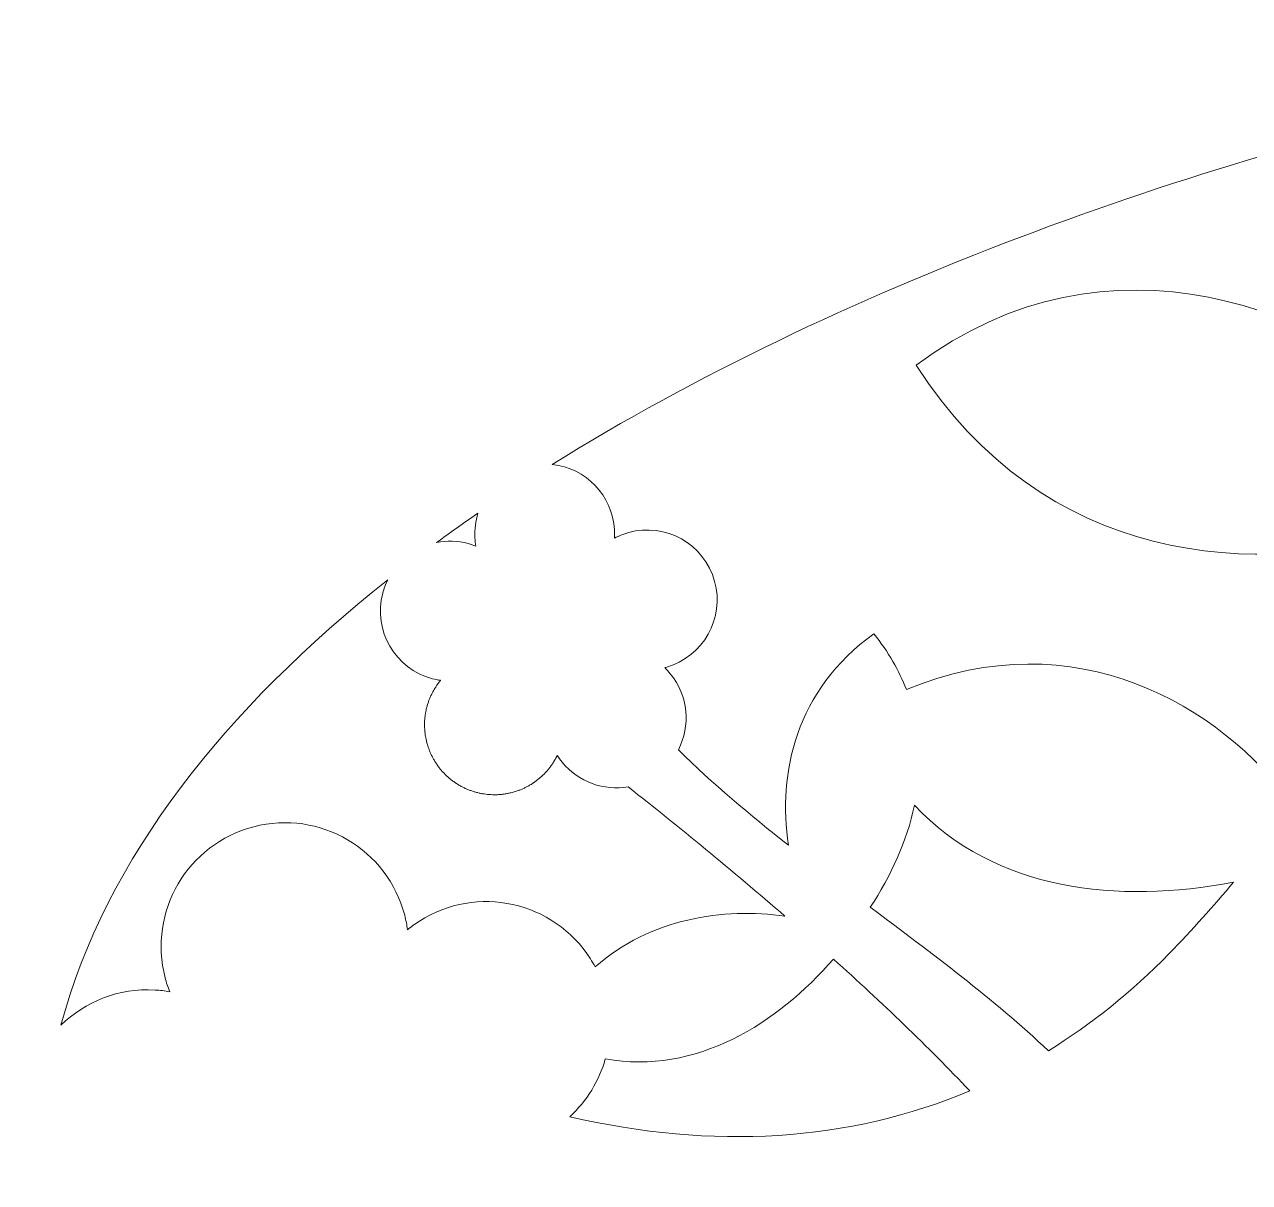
# Model space of a CAD drawing. Header units: centimetres. Extents: x -28.2 to 23.5, y -23.7 to 26.6.
# Drawn here: x -23.708 to -20.338, y 14.21 to 17.394 of the extents above; entities that cross this region are included whole.
import ezdxf

# ---------------------------------------------------------------- set-up
doc = ezdxf.new("R2010")
doc.units = ezdxf.units.CM
doc.header["$MEASUREMENT"] = 0
doc.layers.add('layer 1', color=7, linetype='Continuous')

msp = doc.modelspace()

# ---------------------------------------------------------------- linework, layer by layer
at = {"layer": 'layer 1', "color": 250, "lineweight": 9}
for points, knots in [([(-15.7116, 19.20138), (-15.74966, 19.09156), (-15.7546, 18.97843), (-15.71148, 18.86048), (-15.71148, 18.86048), (-15.33, 18.16243), (-14.9485, 17.46439), (-14.56701, 16.76634), (-14.56701, 16.76634), (-13.32509, 16.55934), (-12.87393, 14.58277), (-14.37221, 13.9904), (-14.37221, 13.9904), (-14.92441, 10.71129), (-17.89867, 9.95728), (-20.30845, 10.51645), (-20.30845, 10.51645), (-20.76779, 10.62304), (-21.0849, 10.89299), (-21.60428, 10.97096), (-21.60428, 10.97096), (-21.94642, 10.96406), (-22.13066, 10.79929), (-22.21304, 10.53266), (-22.21304, 10.53266), (-22.1012, 9.8773), (-22.05613, 9.1997), (-22.33478, 8.41417), (-22.33478, 8.41417), (-21.12934, 7.23643), (-20.4182, 4.44632), (-20.92247, 3.34929), (-20.92247, 3.34929), (-21.38919, 2.7527), (-22.7759, 4.83571), (-23.29073, 5.75638), (-23.29073, 5.75638), (-23.15348, 4.97523), (-23.19881, 3.86289), (-23.44231, 3.86899), (-23.44231, 3.86899), (-24.45689, 3.95421), (-25.32971, 6.7302), (-24.98068, 8.03295), (-24.98068, 8.03295), (-26.72587, 8.64713), (-28.19094, 10.95887), (-27.16833, 12.31981), (-27.16833, 12.31981), (-26.76502, 12.69946), (-25.73854, 12.7449), (-25.19553, 12.73288), (-25.19553, 12.73288), (-25.93511, 13.30228), (-26.03613, 15.67184), (-24.78831, 16.54467), (-24.78831, 16.54467), (-24.54445, 16.68895), (-24.1989, 16.66463), (-24.17324, 16.92463), (-24.17324, 16.92463), (-24.04098, 18.1477), (-25.57227, 17.18506), (-25.47598, 19.03093), (-25.47598, 19.03093), (-25.45329, 19.10906), (-25.39318, 19.16381), (-25.30553, 19.20138), (-25.30553, 19.20138), (-25.30553, 19.20138), (-25.3094, 19.20138), (-25.3094, 19.20138), (-25.3094, 19.20138), (-25.3094, 19.20138), (-25.3094, 19.80138), (-25.3094, 19.80138), (-25.3094, 19.80138), (-25.3094, 19.80138), (-23.3074, 19.80138), (-23.3074, 19.80138), (-23.3074, 19.80138), (-23.3074, 19.80138), (-23.3074, 19.20138), (-23.3074, 19.20138), (-23.3074, 19.20138), (-23.3074, 19.20138), (-23.3088, 19.20138), (-23.3088, 19.20138), (-23.3088, 19.20138), (-23.14788, 18.62265), (-22.74541, 18.15258), (-22.09737, 18.04473), (-22.09737, 18.04473), (-21.90865, 17.94125), (-22.15825, 17.53946), (-21.97562, 17.47859), (-21.97562, 17.47859), (-21.4318, 17.64092), (-21.02798, 17.82153), (-20.48416, 17.98387), (-20.48416, 17.98387), (-20.3198, 18.36129), (-20.67896, 18.60482), (-20.84941, 18.66569), (-20.84941, 18.66569), (-20.91232, 18.75293), (-20.93243, 18.94979), (-20.91377, 19.05529), (-20.91377, 19.05529), (-20.89493, 19.14306), (-20.74704, 19.18381), (-20.50852, 19.20139), (-20.50852, 19.20139), (-20.50852, 19.20139), (-20.50852, 19.20138), (-20.50852, 19.20138), (-20.50852, 19.20138), (-20.50852, 19.20138), (-20.50852, 19.20139), (-20.50852, 19.20139), (-20.50852, 19.20139), (-20.50852, 19.20139), (-20.50852, 19.80138), (-20.50852, 19.80138), (-20.50852, 19.80138), (-20.50852, 19.80138), (-15.71171, 19.80138), (-15.71171, 19.80138), (-15.71171, 19.80138), (-15.71171, 19.80138), (-15.7116, 19.20138), (-15.7116, 19.20138)], [0, 0, 0, 0, 0.0294118, 0.0294118, 0.0294118, 0.0294118, 0.0588235, 0.0588235, 0.0588235, 0.0588235, 0.0882353, 0.0882353, 0.0882353, 0.0882353, 0.1176471, 0.1176471, 0.1176471, 0.1176471, 0.1470588, 0.1470588, 0.1470588, 0.1470588, 0.1764706, 0.1764706, 0.1764706, 0.1764706, 0.2058824, 0.2058824, 0.2058824, 0.2058824, 0.2352941, 0.2352941, 0.2352941, 0.2352941, 0.2647059, 0.2647059, 0.2647059, 0.2647059, 0.2941176, 0.2941176, 0.2941176, 0.2941176, 0.3235294, 0.3235294, 0.3235294, 0.3235294, 0.3529412, 0.3529412, 0.3529412, 0.3529412, 0.3823529, 0.3823529, 0.3823529, 0.3823529, 0.4117647, 0.4117647, 0.4117647, 0.4117647, 0.4411765, 0.4411765, 0.4411765, 0.4411765, 0.4705882, 0.4705882, 0.4705882, 0.4705882, 0.5, 0.5, 0.5, 0.5, 0.5294118, 0.5294118, 0.5294118, 0.5294118, 0.5588235, 0.5588235, 0.5588235, 0.5588235, 0.5882353, 0.5882353, 0.5882353, 0.5882353, 0.6176471, 0.6176471, 0.6176471, 0.6176471, 0.6470588, 0.6470588, 0.6470588, 0.6470588, 0.6764706, 0.6764706, 0.6764706, 0.6764706, 0.7058824, 0.7058824, 0.7058824, 0.7058824, 0.7352941, 0.7352941, 0.7352941, 0.7352941, 0.7647059, 0.7647059, 0.7647059, 0.7647059, 0.7941176, 0.7941176, 0.7941176, 0.7941176, 0.8235294, 0.8235294, 0.8235294, 0.8235294, 0.8529412, 0.8529412, 0.8529412, 0.8529412, 0.8823529, 0.8823529, 0.8823529, 0.8823529, 0.9117647, 0.9117647, 0.9117647, 0.9117647, 0.9411765, 0.9411765, 0.9411765, 0.9411765, 1, 1, 1, 1]), ([(-22.25618, 16.18415), (-22.16443, 16.17423), (-22.09063, 16.09921), (-22.08521, 16.00404), (-22.08521, 16.00404), (-22.08478, 15.99634), (-22.08482, 15.98872), (-22.08527, 15.98122), (-22.08527, 15.98122), (-22.07863, 15.98474), (-22.07172, 15.98793), (-22.06452, 15.99073), (-22.06452, 15.99073), (-21.9656, 16.02917), (-21.85424, 15.98017), (-21.81578, 15.88125), (-21.81578, 15.88125), (-21.7773, 15.78235), (-21.82631, 15.67099), (-21.92521, 15.63255), (-21.92521, 15.63255), (-21.93238, 15.62972), (-21.93965, 15.62741), (-21.94693, 15.62552), (-21.94693, 15.62552), (-21.94155, 15.62029), (-21.93636, 15.61469), (-21.9315, 15.6087), (-21.9315, 15.6087), (-21.88165, 15.54768), (-21.87553, 15.46525), (-21.90933, 15.39936), (-21.90933, 15.39936), (-21.81525, 15.30632), (-21.71269, 15.22034), (-21.60658, 15.1373), (-21.60658, 15.1373), (-21.63608, 15.33537), (-21.58755, 15.56297), (-21.37168, 15.71858), (-21.37168, 15.71858), (-21.33165, 15.66859), (-21.30237, 15.61721), (-21.28216, 15.56522), (-21.28216, 15.56522), (-20.81777, 15.75776), (-20.41844, 15.5206), (-20.21966, 15.24927), (-20.21966, 15.24927), (-20.04909, 15.49666), (-19.93691, 15.7451), (-19.85829, 16.00413), (-19.85829, 16.00413), (-20.33258, 15.86403), (-20.90426, 15.9108), (-21.25525, 16.45671), (-21.25525, 16.45671), (-20.72759, 16.85265), (-20.13011, 16.61444), (-19.78412, 16.2937), (-19.78412, 16.2937), (-19.72358, 16.57604), (-19.68994, 16.874), (-19.65389, 17.19863), (-19.65389, 17.19863), (-20.4831, 17.02019), (-21.46949, 16.67446), (-22.25618, 16.18415)], [0, 0, 0, 0, 0.0555556, 0.0555556, 0.0555556, 0.0555556, 0.1111111, 0.1111111, 0.1111111, 0.1111111, 0.1666667, 0.1666667, 0.1666667, 0.1666667, 0.2222222, 0.2222222, 0.2222222, 0.2222222, 0.2777778, 0.2777778, 0.2777778, 0.2777778, 0.3333333, 0.3333333, 0.3333333, 0.3333333, 0.3888889, 0.3888889, 0.3888889, 0.3888889, 0.4444444, 0.4444444, 0.4444444, 0.4444444, 0.5, 0.5, 0.5, 0.5, 0.5555556, 0.5555556, 0.5555556, 0.5555556, 0.6111111, 0.6111111, 0.6111111, 0.6111111, 0.6666667, 0.6666667, 0.6666667, 0.6666667, 0.7222222, 0.7222222, 0.7222222, 0.7222222, 0.7777778, 0.7777778, 0.7777778, 0.7777778, 0.8333333, 0.8333333, 0.8333333, 0.8333333, 0.8888889, 0.8888889, 0.8888889, 0.8888889, 1, 1, 1, 1]), ([(-22.57445, 15.96935), (-22.54665, 15.97488), (-22.51722, 15.97437), (-22.48797, 15.96666), (-22.48797, 15.96666), (-22.48052, 15.9647), (-22.47328, 15.96229), (-22.46627, 15.95957), (-22.46627, 15.95957), (-22.46758, 15.96697), (-22.46848, 15.97454), (-22.4689, 15.98223), (-22.4689, 15.98223), (-22.47026, 16.00588), (-22.46725, 16.02874), (-22.46063, 16.05011), (-22.46063, 16.05011), (-22.49916, 16.02355), (-22.53719, 15.99665), (-22.57445, 15.96935)], [0, 0, 0, 0, 0.1666667, 0.1666667, 0.1666667, 0.1666667, 0.3333333, 0.3333333, 0.3333333, 0.3333333, 0.5, 0.5, 0.5, 0.5, 0.6666667, 0.6666667, 0.6666667, 0.6666667, 1, 1, 1, 1]), ([(-23.60769, 14.64191), (-23.5414, 14.70705), (-23.44885, 14.74499), (-23.34875, 14.73902), (-23.34875, 14.73902), (-23.33512, 14.73821), (-23.32172, 14.73659), (-23.30858, 14.73428), (-23.30858, 14.73428), (-23.31345, 14.74669), (-23.31764, 14.7595), (-23.32109, 14.77273), (-23.32109, 14.77273), (-23.36848, 14.95468), (-23.2594, 15.14059), (-23.07747, 15.18798), (-23.07747, 15.18798), (-22.89553, 15.23537), (-22.7096, 15.1263), (-22.66218, 14.94435), (-22.66218, 14.94435), (-22.65874, 14.93113), (-22.65615, 14.91788), (-22.65432, 14.90466), (-22.65432, 14.90466), (-22.64403, 14.91313), (-22.63312, 14.92107), (-22.62161, 14.92842), (-22.62161, 14.92842), (-22.46324, 15.02974), (-22.25267, 14.98346), (-22.15142, 14.82505), (-22.15142, 14.82505), (-22.14671, 14.81767), (-22.14229, 14.81014), (-22.13822, 14.80253), (-22.13822, 14.80253), (-21.98716, 14.9362), (-21.78472, 14.96589), (-21.6162, 14.94188), (-21.6162, 14.94188), (-21.76117, 15.06755), (-21.90836, 15.18794), (-22.04765, 15.29774), (-22.04765, 15.29774), (-22.11365, 15.28641), (-22.18372, 15.31001), (-22.22912, 15.36552), (-22.22912, 15.36552), (-22.23399, 15.37153), (-22.23845, 15.37771), (-22.24249, 15.38406), (-22.24249, 15.38406), (-22.24249, 15.38406), (-22.24265, 15.38372), (-22.24265, 15.38372), (-22.24265, 15.38372), (-22.24265, 15.38372), (-22.2428, 15.38344), (-22.2428, 15.38344), (-22.2428, 15.38344), (-22.2428, 15.38344), (-22.24295, 15.38311), (-22.24295, 15.38311), (-22.24295, 15.38311), (-22.24295, 15.38311), (-22.24309, 15.38279), (-22.24309, 15.38279), (-22.24309, 15.38279), (-22.24309, 15.38279), (-22.24327, 15.3825), (-22.24327, 15.3825), (-22.24327, 15.3825), (-22.24327, 15.3825), (-22.24342, 15.38217), (-22.24342, 15.38217), (-22.24342, 15.38217), (-22.24342, 15.38217), (-22.24359, 15.38182), (-22.24359, 15.38182), (-22.24359, 15.38182), (-22.24359, 15.38182), (-22.24376, 15.38153), (-22.24376, 15.38153), (-22.24376, 15.38153), (-22.24376, 15.38153), (-22.24405, 15.38089), (-22.24405, 15.38089), (-22.24405, 15.38089), (-22.24405, 15.38089), (-22.24422, 15.38056), (-22.24422, 15.38056), (-22.24422, 15.38056), (-22.24422, 15.38056), (-22.2444, 15.38026), (-22.2444, 15.38026), (-22.2444, 15.38026), (-22.2444, 15.38026), (-22.24456, 15.37995), (-22.24456, 15.37995), (-22.24456, 15.37995), (-22.24456, 15.37995), (-22.24471, 15.37963), (-22.24471, 15.37963), (-22.24471, 15.37963), (-22.24471, 15.37963), (-22.24488, 15.37932), (-22.24488, 15.37932), (-22.24488, 15.37932), (-22.24488, 15.37932), (-22.24505, 15.379), (-22.24505, 15.379), (-22.24505, 15.379), (-22.24505, 15.379), (-22.2452, 15.37871), (-22.2452, 15.37871), (-22.2452, 15.37871), (-22.2452, 15.37871), (-22.24569, 15.37774), (-22.24569, 15.37774), (-22.24569, 15.37774), (-22.24569, 15.37774), (-22.24587, 15.37744), (-22.24587, 15.37744), (-22.24587, 15.37744), (-22.24587, 15.37744), (-22.24604, 15.37714), (-22.24604, 15.37714), (-22.24604, 15.37714), (-22.24604, 15.37714), (-22.24621, 15.37682), (-22.24621, 15.37682), (-22.24621, 15.37682), (-22.24621, 15.37682), (-22.24638, 15.37647), (-22.24638, 15.37647), (-22.24638, 15.37647), (-22.24638, 15.37647), (-22.24657, 15.37617), (-22.24657, 15.37617), (-22.24657, 15.37617), (-22.24657, 15.37617), (-22.24673, 15.37588), (-22.24673, 15.37588), (-22.24673, 15.37588), (-22.24673, 15.37588), (-22.24691, 15.37557), (-22.24691, 15.37557), (-22.24691, 15.37557), (-22.24691, 15.37557), (-22.2481, 15.37338), (-22.2481, 15.37338), (-22.2481, 15.37338), (-22.2481, 15.37338), (-22.24828, 15.37308), (-22.24828, 15.37308), (-22.24828, 15.37308), (-22.24828, 15.37308), (-22.24847, 15.37275), (-22.24847, 15.37275), (-22.24847, 15.37275), (-22.24847, 15.37275), (-22.24856, 15.37261), (-22.24856, 15.37261), (-22.24856, 15.37261), (-22.24856, 15.37261), (-22.24862, 15.37244), (-22.24862, 15.37244), (-22.24862, 15.37244), (-22.24862, 15.37244), (-22.24882, 15.37213), (-22.24882, 15.37213), (-22.24882, 15.37213), (-22.24882, 15.37213), (-22.249, 15.37185), (-22.249, 15.37185), (-22.249, 15.37185), (-22.249, 15.37185), (-22.25068, 15.36905), (-22.25068, 15.36905), (-22.25068, 15.36905), (-22.25068, 15.36905), (-22.25082, 15.36874), (-22.25082, 15.36874), (-22.25082, 15.36874), (-22.25082, 15.36874), (-22.25102, 15.36842), (-22.25102, 15.36842), (-22.25102, 15.36842), (-22.25102, 15.36842), (-22.25104, 15.36836), (-22.25104, 15.36836), (-22.25104, 15.36836), (-22.25104, 15.36836), (-22.25121, 15.36812), (-22.25121, 15.36812), (-22.25121, 15.36812), (-22.25121, 15.36812), (-22.2514, 15.36783), (-22.2514, 15.36783), (-22.2514, 15.36783), (-22.2514, 15.36783), (-22.2537, 15.36414), (-22.2537, 15.36414), (-22.2537, 15.36414), (-22.25457, 15.36273), (-22.25551, 15.36136), (-22.25645, 15.36001), (-22.25645, 15.36001), (-22.25734, 15.35867), (-22.2583, 15.3573), (-22.25924, 15.35596), (-22.25924, 15.35596), (-22.26021, 15.35467), (-22.26115, 15.35332), (-22.26217, 15.35201), (-22.26217, 15.35201), (-22.26312, 15.35071), (-22.26414, 15.34941), (-22.26517, 15.34814), (-22.26517, 15.34814), (-22.26616, 15.34689), (-22.26717, 15.34565), (-22.26822, 15.3444), (-22.26822, 15.3444), (-22.26929, 15.34319), (-22.2703, 15.34197), (-22.27137, 15.34073), (-22.27137, 15.34073), (-22.27245, 15.33955), (-22.27351, 15.33834), (-22.27462, 15.33718), (-22.27462, 15.33718), (-22.27569, 15.33603), (-22.27679, 15.33485), (-22.27792, 15.33371), (-22.27792, 15.33371), (-22.27902, 15.33254), (-22.28016, 15.33142), (-22.28133, 15.33033), (-22.28133, 15.33033), (-22.28133, 15.33033), (-22.28475, 15.32704), (-22.28475, 15.32704), (-22.28475, 15.32704), (-22.28592, 15.32597), (-22.2871, 15.32487), (-22.28829, 15.32386), (-22.28829, 15.32386), (-22.28945, 15.32281), (-22.29066, 15.32178), (-22.29187, 15.32077), (-22.29187, 15.32077), (-22.29306, 15.31974), (-22.29431, 15.31876), (-22.29551, 15.31779), (-22.29551, 15.31779), (-22.29551, 15.31779), (-22.29924, 15.3149), (-22.29924, 15.3149), (-22.29924, 15.3149), (-22.30051, 15.31392), (-22.30174, 15.31305), (-22.30299, 15.31213), (-22.30299, 15.31213), (-22.30429, 15.3112), (-22.30554, 15.31028), (-22.30686, 15.30943), (-22.30686, 15.30943), (-22.30686, 15.30943), (-22.31073, 15.30685), (-22.31073, 15.30685), (-22.31073, 15.30685), (-22.31073, 15.30685), (-22.31471, 15.30433), (-22.31471, 15.30433), (-22.31471, 15.30433), (-22.31604, 15.30354), (-22.31732, 15.30271), (-22.31867, 15.30193), (-22.31867, 15.30193), (-22.32002, 15.30117), (-22.32137, 15.3004), (-22.32273, 15.29967), (-22.32273, 15.29967), (-22.32409, 15.29891), (-22.32546, 15.29821), (-22.32683, 15.29748), (-22.32683, 15.29748), (-22.32683, 15.29748), (-22.331, 15.29539), (-22.331, 15.29539), (-22.331, 15.29539), (-22.33237, 15.29474), (-22.33376, 15.29405), (-22.33517, 15.29343), (-22.33517, 15.29343), (-22.33656, 15.29277), (-22.33798, 15.29215), (-22.33941, 15.29155), (-22.33941, 15.29155), (-22.33941, 15.29155), (-22.33941, 15.29155), (-22.33941, 15.29155), (-22.33941, 15.29155), (-22.33941, 15.29155), (-22.34369, 15.28978), (-22.34369, 15.28978), (-22.34369, 15.28978), (-22.34369, 15.28978), (-22.34369, 15.28978), (-22.34369, 15.28978), (-22.34369, 15.28978), (-22.34512, 15.2892), (-22.34655, 15.28867), (-22.34799, 15.2881), (-22.34799, 15.2881), (-22.34945, 15.28755), (-22.35087, 15.28704), (-22.35235, 15.28653), (-22.35235, 15.28653), (-22.35379, 15.28604), (-22.35523, 15.28557), (-22.35672, 15.28509), (-22.35672, 15.28509), (-22.35672, 15.28509), (-22.36113, 15.28374), (-22.36113, 15.28374), (-22.36113, 15.28374), (-22.36113, 15.28374), (-22.36113, 15.28373), (-22.36113, 15.28373), (-22.36113, 15.28373), (-22.3626, 15.28332), (-22.36409, 15.28288), (-22.36559, 15.2825), (-22.36559, 15.2825), (-22.36559, 15.2825), (-22.37004, 15.28138), (-22.37004, 15.28138), (-22.37004, 15.28138), (-22.37004, 15.28138), (-22.37004, 15.28135), (-22.37004, 15.28135), (-22.37004, 15.28135), (-22.37153, 15.28099), (-22.37302, 15.28064), (-22.37452, 15.28033), (-22.37452, 15.28033), (-22.37603, 15.28003), (-22.37753, 15.27966), (-22.37903, 15.2794), (-22.37903, 15.2794), (-22.38057, 15.27913), (-22.38208, 15.27882), (-22.38358, 15.27857), (-22.38358, 15.27857), (-22.38509, 15.27834), (-22.38663, 15.2781), (-22.38812, 15.27789), (-22.38812, 15.27789), (-22.38812, 15.27789), (-22.38812, 15.27787), (-22.38812, 15.27787), (-22.38812, 15.27787), (-22.38968, 15.27765), (-22.3912, 15.27748), (-22.3927, 15.27728), (-22.3927, 15.27728), (-22.3927, 15.27728), (-22.39272, 15.27726), (-22.39272, 15.27726), (-22.39272, 15.27726), (-22.39422, 15.27708), (-22.39577, 15.27695), (-22.39728, 15.27679), (-22.39728, 15.27679), (-22.39883, 15.27666), (-22.40035, 15.27653), (-22.4019, 15.27642), (-22.4019, 15.27642), (-22.4019, 15.27642), (-22.4019, 15.27642), (-22.4019, 15.27642), (-22.4019, 15.27642), (-22.40343, 15.27629), (-22.40499, 15.27621), (-22.40651, 15.27612), (-22.40651, 15.27612), (-22.40651, 15.27612), (-22.40655, 15.27612), (-22.40655, 15.27612), (-22.40655, 15.27612), (-22.40655, 15.27612), (-22.41113, 15.27599), (-22.41113, 15.27599), (-22.41113, 15.27599), (-22.41113, 15.27599), (-22.41114, 15.27598), (-22.41114, 15.27598), (-22.41114, 15.27598), (-22.41269, 15.27596), (-22.41424, 15.27592), (-22.41576, 15.27592), (-22.41576, 15.27592), (-22.41576, 15.27592), (-22.42037, 15.276), (-22.42037, 15.276), (-22.42037, 15.276), (-22.42037, 15.276), (-22.42043, 15.276), (-22.42043, 15.276), (-22.42043, 15.276), (-22.42043, 15.276), (-22.42504, 15.27616), (-22.42504, 15.27616), (-22.42504, 15.27616), (-22.42656, 15.27626), (-22.42812, 15.27632), (-22.42967, 15.27645), (-22.42967, 15.27645), (-22.42967, 15.27645), (-22.42967, 15.27645), (-22.42967, 15.27645), (-22.42967, 15.27645), (-22.43122, 15.27657), (-22.43276, 15.27669), (-22.43431, 15.27688), (-22.43431, 15.27688), (-22.43431, 15.27688), (-22.43431, 15.27684), (-22.43431, 15.27684), (-22.43431, 15.27684), (-22.43431, 15.27684), (-22.43892, 15.27734), (-22.43892, 15.27734), (-22.43892, 15.27734), (-22.43892, 15.27734), (-22.44354, 15.27799), (-22.44354, 15.27799), (-22.44354, 15.27799), (-22.4451, 15.27821), (-22.44665, 15.27844), (-22.44819, 15.27872), (-22.44819, 15.27872), (-22.44819, 15.27872), (-22.44819, 15.27872), (-22.44819, 15.27872), (-22.44819, 15.27872), (-22.44975, 15.27899), (-22.45124, 15.27931), (-22.45278, 15.27961), (-22.45278, 15.27961), (-22.45433, 15.27992), (-22.45584, 15.2802), (-22.45739, 15.28056), (-22.45739, 15.28056), (-22.45739, 15.28056), (-22.46198, 15.28166), (-22.46198, 15.28166), (-22.46198, 15.28166), (-22.46348, 15.28203), (-22.46499, 15.2824), (-22.46653, 15.28285), (-22.46653, 15.28285), (-22.46804, 15.28327), (-22.46954, 15.28371), (-22.47107, 15.28418), (-22.47107, 15.28418), (-22.47107, 15.28418), (-22.4756, 15.2856), (-22.4756, 15.2856), (-22.4756, 15.2856), (-22.47708, 15.28607), (-22.47862, 15.28662), (-22.48008, 15.28716), (-22.48008, 15.28716), (-22.48159, 15.28771), (-22.48309, 15.28827), (-22.48457, 15.28882), (-22.48457, 15.28882), (-22.48606, 15.28941), (-22.48754, 15.29001), (-22.48903, 15.29063), (-22.48903, 15.29063), (-22.48903, 15.29063), (-22.48903, 15.29063), (-22.48903, 15.29063), (-22.48903, 15.29063), (-22.49052, 15.29122), (-22.49198, 15.29186), (-22.49346, 15.29252), (-22.49346, 15.29252), (-22.49492, 15.29319), (-22.49639, 15.29384), (-22.49784, 15.29453), (-22.49784, 15.29453), (-22.4993, 15.29528), (-22.50074, 15.29598), (-22.50218, 15.2967), (-22.50218, 15.2967), (-22.50365, 15.29742), (-22.5051, 15.29818), (-22.50652, 15.29896), (-22.50652, 15.29896), (-22.50652, 15.29896), (-22.50652, 15.29896), (-22.50652, 15.29896), (-22.50652, 15.29896), (-22.50795, 15.29973), (-22.5094, 15.30055), (-22.51078, 15.30137), (-22.51078, 15.30137), (-22.51224, 15.30219), (-22.51365, 15.30299), (-22.51504, 15.30387), (-22.51504, 15.30387), (-22.51646, 15.30473), (-22.51786, 15.30562), (-22.51926, 15.30649), (-22.51926, 15.30649), (-22.52064, 15.30737), (-22.52205, 15.3083), (-22.52339, 15.30923), (-22.52339, 15.30923), (-22.52477, 15.31017), (-22.5261, 15.3111), (-22.52743, 15.31204), (-22.52743, 15.31204), (-22.52879, 15.31303), (-22.53009, 15.31397), (-22.53139, 15.31495), (-22.53139, 15.31495), (-22.5327, 15.31594), (-22.53398, 15.31696), (-22.53523, 15.31796), (-22.53523, 15.31796), (-22.53651, 15.31897), (-22.53778, 15.32001), (-22.53901, 15.32104), (-22.53901, 15.32104), (-22.54025, 15.32207), (-22.54146, 15.32313), (-22.54265, 15.3242), (-22.54265, 15.3242), (-22.54265, 15.3242), (-22.54265, 15.3242), (-22.54265, 15.3242), (-22.54265, 15.3242), (-22.54387, 15.32528), (-22.54508, 15.32633), (-22.54625, 15.32741), (-22.54625, 15.32741), (-22.54743, 15.3285), (-22.54857, 15.32962), (-22.54971, 15.33073), (-22.54971, 15.33073), (-22.55085, 15.33185), (-22.55198, 15.33296), (-22.55308, 15.33413), (-22.55308, 15.33413), (-22.55308, 15.33413), (-22.55638, 15.33756), (-22.55638, 15.33756), (-22.55638, 15.33756), (-22.55744, 15.33874), (-22.55851, 15.33991), (-22.55956, 15.34108), (-22.55956, 15.34108), (-22.56058, 15.34226), (-22.56162, 15.34347), (-22.56265, 15.3447), (-22.56265, 15.3447), (-22.56368, 15.34587), (-22.56463, 15.3471), (-22.56564, 15.34834), (-22.56564, 15.34834), (-22.56564, 15.34834), (-22.56853, 15.35205), (-22.56853, 15.35205), (-22.56853, 15.35205), (-22.56948, 15.35332), (-22.57042, 15.35454), (-22.5713, 15.35581), (-22.5713, 15.35581), (-22.57223, 15.35708), (-22.57313, 15.35838), (-22.57399, 15.35966), (-22.57399, 15.35966), (-22.57399, 15.35966), (-22.57655, 15.36355), (-22.57655, 15.36355), (-22.57655, 15.36355), (-22.57655, 15.36355), (-22.57907, 15.3675), (-22.57907, 15.3675), (-22.57907, 15.3675), (-22.57988, 15.36882), (-22.58068, 15.37015), (-22.58147, 15.37151), (-22.58147, 15.37151), (-22.58224, 15.37283), (-22.58299, 15.37418), (-22.58375, 15.37556), (-22.58375, 15.37556), (-22.58449, 15.37691), (-22.58523, 15.37828), (-22.58594, 15.37965), (-22.58594, 15.37965), (-22.58594, 15.37965), (-22.58594, 15.37965), (-22.58594, 15.37965), (-22.58594, 15.37965), (-22.58663, 15.38102), (-22.5873, 15.38241), (-22.58801, 15.38379), (-22.58801, 15.38379), (-22.58801, 15.38379), (-22.58801, 15.38379), (-22.58801, 15.38379), (-22.58801, 15.38379), (-22.58868, 15.38518), (-22.58934, 15.38657), (-22.58998, 15.38799), (-22.58998, 15.38799), (-22.59064, 15.38938), (-22.59125, 15.3908), (-22.59186, 15.39221), (-22.59186, 15.39221), (-22.59186, 15.39221), (-22.59186, 15.39221), (-22.59186, 15.39221), (-22.59186, 15.39221), (-22.59186, 15.39221), (-22.59363, 15.39651), (-22.59363, 15.39651), (-22.59363, 15.39651), (-22.59363, 15.39651), (-22.59366, 15.39648), (-22.59366, 15.39648), (-22.59366, 15.39648), (-22.59421, 15.39792), (-22.59475, 15.39934), (-22.59529, 15.4008), (-22.59529, 15.4008), (-22.59586, 15.40223), (-22.59636, 15.4037), (-22.59687, 15.40516), (-22.59687, 15.40516), (-22.59735, 15.40662), (-22.59786, 15.40805), (-22.59834, 15.4095), (-22.59834, 15.4095), (-22.59834, 15.4095), (-22.59966, 15.41395), (-22.59966, 15.41395), (-22.59966, 15.41395), (-22.59966, 15.41395), (-22.59969, 15.41392), (-22.59969, 15.41392), (-22.59969, 15.41392), (-22.60011, 15.41542), (-22.60053, 15.41688), (-22.60092, 15.41836), (-22.60092, 15.41836), (-22.60092, 15.41836), (-22.60209, 15.42287), (-22.60209, 15.42287), (-22.60209, 15.42287), (-22.60209, 15.42287), (-22.60209, 15.42287), (-22.60209, 15.42287), (-22.60209, 15.42287), (-22.60242, 15.42435), (-22.60275, 15.42583), (-22.60307, 15.42737), (-22.60307, 15.42737), (-22.6034, 15.42883), (-22.60371, 15.43034), (-22.60403, 15.43186), (-22.60403, 15.43186), (-22.6043, 15.43335), (-22.60458, 15.43488), (-22.60483, 15.43639), (-22.60483, 15.43639), (-22.60483, 15.43639), (-22.60557, 15.44093), (-22.60557, 15.44093), (-22.60557, 15.44093), (-22.60574, 15.44247), (-22.60596, 15.44399), (-22.60614, 15.44551), (-22.60614, 15.44551), (-22.60614, 15.44551), (-22.60615, 15.44554), (-22.60615, 15.44554), (-22.60615, 15.44554), (-22.60631, 15.44706), (-22.6065, 15.44857), (-22.60664, 15.45012), (-22.60664, 15.45012), (-22.60664, 15.45012), (-22.60702, 15.45471), (-22.60702, 15.45471), (-22.60702, 15.45471), (-22.60711, 15.45626), (-22.6072, 15.4578), (-22.60728, 15.45933), (-22.60728, 15.45933), (-22.60728, 15.45933), (-22.60744, 15.46395), (-22.60744, 15.46395), (-22.60744, 15.46395), (-22.60747, 15.46547), (-22.60749, 15.46704), (-22.60749, 15.46859), (-22.60749, 15.46859), (-22.60749, 15.47015), (-22.60746, 15.47167), (-22.60743, 15.47323), (-22.60743, 15.47323), (-22.60743, 15.47323), (-22.60727, 15.47786), (-22.60727, 15.47786), (-22.60727, 15.47786), (-22.60727, 15.47786), (-22.60698, 15.4825), (-22.60698, 15.4825), (-22.60698, 15.4825), (-22.60685, 15.48403), (-22.60671, 15.48557), (-22.60658, 15.48711), (-22.60658, 15.48711), (-22.60658, 15.48711), (-22.60657, 15.48712), (-22.60657, 15.48712), (-22.60657, 15.48712), (-22.60657, 15.48712), (-22.60604, 15.49175), (-22.60604, 15.49175), (-22.60604, 15.49175), (-22.60586, 15.49331), (-22.60567, 15.49482), (-22.60543, 15.49637), (-22.60543, 15.49637), (-22.60518, 15.4979), (-22.60495, 15.49945), (-22.60466, 15.50099), (-22.60466, 15.50099), (-22.60466, 15.50099), (-22.60466, 15.50099), (-22.60466, 15.50099), (-22.60466, 15.50099), (-22.60443, 15.50252), (-22.60415, 15.50407), (-22.60382, 15.50559), (-22.60382, 15.50559), (-22.60352, 15.50713), (-22.6032, 15.50864), (-22.60286, 15.51018), (-22.60286, 15.51018), (-22.60286, 15.51018), (-22.60176, 15.51474), (-22.60176, 15.51474), (-22.60176, 15.51474), (-22.60139, 15.51631), (-22.60099, 15.5178), (-22.60056, 15.51928), (-22.60056, 15.51928), (-22.60014, 15.52086), (-22.5997, 15.52237), (-22.59925, 15.52387), (-22.59925, 15.52387), (-22.59925, 15.52387), (-22.5978, 15.52842), (-22.5978, 15.52842), (-22.5978, 15.52842), (-22.5973, 15.52991), (-22.59679, 15.53138), (-22.59625, 15.53289), (-22.59625, 15.53289), (-22.59572, 15.5344), (-22.59515, 15.53589), (-22.59457, 15.53737), (-22.59457, 15.53737), (-22.59401, 15.53889), (-22.5934, 15.54036), (-22.59279, 15.54183), (-22.59279, 15.54183), (-22.59218, 15.54329), (-22.59156, 15.54477), (-22.59089, 15.54623), (-22.59089, 15.54623), (-22.59022, 15.54772), (-22.58956, 15.54917), (-22.58885, 15.55064), (-22.58885, 15.55064), (-22.58815, 15.55211), (-22.58745, 15.55356), (-22.58672, 15.55501), (-22.58672, 15.55501), (-22.58597, 15.55647), (-22.58523, 15.55789), (-22.58446, 15.55934), (-22.58446, 15.55934), (-22.58368, 15.56074), (-22.58286, 15.5622), (-22.58206, 15.56362), (-22.58206, 15.56362), (-22.58125, 15.56501), (-22.58041, 15.56645), (-22.57955, 15.56785), (-22.57955, 15.56785), (-22.57868, 15.56928), (-22.57783, 15.57068), (-22.57692, 15.57207), (-22.57692, 15.57207), (-22.57692, 15.57207), (-22.57453, 15.57569), (-22.57453, 15.57569), (-22.57453, 15.57569), (-22.57453, 15.57569), (-22.57432, 15.576), (-22.57432, 15.576), (-22.57432, 15.576), (-22.57432, 15.576), (-22.57417, 15.57621), (-22.57417, 15.57621), (-22.57417, 15.57621), (-22.57417, 15.57621), (-22.57413, 15.57625), (-22.57413, 15.57625), (-22.57413, 15.57625), (-22.57413, 15.57625), (-22.57392, 15.57659), (-22.57392, 15.57659), (-22.57392, 15.57659), (-22.57392, 15.57659), (-22.57372, 15.57687), (-22.57372, 15.57687), (-22.57372, 15.57687), (-22.57372, 15.57687), (-22.57188, 15.57952), (-22.57188, 15.57952), (-22.57188, 15.57952), (-22.57188, 15.57952), (-22.57167, 15.57981), (-22.57167, 15.57981), (-22.57167, 15.57981), (-22.57167, 15.57981), (-22.57146, 15.58009), (-22.57146, 15.58009), (-22.57146, 15.58009), (-22.57146, 15.58009), (-22.57135, 15.58025), (-22.57135, 15.58025), (-22.57135, 15.58025), (-22.57135, 15.58025), (-22.57127, 15.58037), (-22.57127, 15.58037), (-22.57127, 15.58037), (-22.57127, 15.58037), (-22.57104, 15.58068), (-22.57104, 15.58068), (-22.57104, 15.58068), (-22.57104, 15.58068), (-22.57083, 15.58095), (-22.57083, 15.58095), (-22.57083, 15.58095), (-22.57083, 15.58095), (-22.56934, 15.58297), (-22.56934, 15.58297), (-22.56934, 15.58297), (-22.56934, 15.58297), (-22.56916, 15.58326), (-22.56916, 15.58326), (-22.56916, 15.58326), (-22.56916, 15.58326), (-22.5689, 15.58356), (-22.5689, 15.58356), (-22.5689, 15.58356), (-22.5689, 15.58356), (-22.56872, 15.58382), (-22.56872, 15.58382), (-22.56872, 15.58382), (-22.56872, 15.58382), (-22.56851, 15.5841), (-22.56851, 15.5841), (-22.56851, 15.5841), (-22.56851, 15.5841), (-22.56827, 15.58442), (-22.56827, 15.58442), (-22.56827, 15.58442), (-22.56827, 15.58442), (-22.56809, 15.58467), (-22.56809, 15.58467), (-22.56809, 15.58467), (-22.56809, 15.58467), (-22.56785, 15.58496), (-22.56785, 15.58496), (-22.56785, 15.58496), (-22.56785, 15.58496), (-22.56723, 15.58582), (-22.56723, 15.58582), (-22.56723, 15.58582), (-22.56723, 15.58582), (-22.56699, 15.5861), (-22.56699, 15.5861), (-22.56699, 15.5861), (-22.56699, 15.5861), (-22.56678, 15.58636), (-22.56678, 15.58636), (-22.56678, 15.58636), (-22.56678, 15.58636), (-22.56653, 15.58664), (-22.56653, 15.58664), (-22.56653, 15.58664), (-22.56653, 15.58664), (-22.56632, 15.58692), (-22.56632, 15.58692), (-22.56632, 15.58692), (-22.56632, 15.58692), (-22.5661, 15.58721), (-22.5661, 15.58721), (-22.5661, 15.58721), (-22.5661, 15.58721), (-22.56588, 15.58748), (-22.56588, 15.58748), (-22.56588, 15.58748), (-22.56588, 15.58748), (-22.56564, 15.58775), (-22.56564, 15.58775), (-22.56564, 15.58775), (-22.56564, 15.58775), (-22.56524, 15.58831), (-22.56524, 15.58831), (-22.56524, 15.58831), (-22.56524, 15.58831), (-22.56502, 15.58858), (-22.56502, 15.58858), (-22.56502, 15.58858), (-22.56502, 15.58858), (-22.56479, 15.58885), (-22.56479, 15.58885), (-22.56479, 15.58885), (-22.56479, 15.58885), (-22.56458, 15.58915), (-22.56458, 15.58915), (-22.56458, 15.58915), (-22.56458, 15.58915), (-22.56434, 15.58943), (-22.56434, 15.58943), (-22.56434, 15.58943), (-22.56434, 15.58943), (-22.56412, 15.58968), (-22.56412, 15.58968), (-22.56412, 15.58968), (-22.56412, 15.58968), (-22.56388, 15.58997), (-22.56388, 15.58997), (-22.56388, 15.58997), (-22.56388, 15.58997), (-22.56369, 15.59022), (-22.56369, 15.59022), (-22.56369, 15.59022), (-22.56369, 15.59022), (-22.56345, 15.59051), (-22.56345, 15.59051), (-22.56345, 15.59051), (-22.57092, 15.59157), (-22.57838, 15.59305), (-22.58584, 15.59502), (-22.58584, 15.59502), (-22.68845, 15.62204), (-22.74977, 15.72713), (-22.72274, 15.82974), (-22.72274, 15.82974), (-22.71932, 15.84279), (-22.71463, 15.85512), (-22.70884, 15.86672), (-22.70884, 15.86672), (-23.15288, 15.51417), (-23.48439, 15.10392), (-23.60769, 14.64191)], [0, 0, 0, 0, 0.0040486, 0.0040486, 0.0040486, 0.0040486, 0.0080972, 0.0080972, 0.0080972, 0.0080972, 0.0121457, 0.0121457, 0.0121457, 0.0121457, 0.0161943, 0.0161943, 0.0161943, 0.0161943, 0.0202429, 0.0202429, 0.0202429, 0.0202429, 0.0242915, 0.0242915, 0.0242915, 0.0242915, 0.0283401, 0.0283401, 0.0283401, 0.0283401, 0.0323887, 0.0323887, 0.0323887, 0.0323887, 0.0364372, 0.0364372, 0.0364372, 0.0364372, 0.0404858, 0.0404858, 0.0404858, 0.0404858, 0.0445344, 0.0445344, 0.0445344, 0.0445344, 0.048583, 0.048583, 0.048583, 0.048583, 0.0526316, 0.0526316, 0.0526316, 0.0526316, 0.0566802, 0.0566802, 0.0566802, 0.0566802, 0.0607287, 0.0607287, 0.0607287, 0.0607287, 0.0647773, 0.0647773, 0.0647773, 0.0647773, 0.0688259, 0.0688259, 0.0688259, 0.0688259, 0.0728745, 0.0728745, 0.0728745, 0.0728745, 0.0769231, 0.0769231, 0.0769231, 0.0769231, 0.0809717, 0.0809717, 0.0809717, 0.0809717, 0.0850202, 0.0850202, 0.0850202, 0.0850202, 0.0890688, 0.0890688, 0.0890688, 0.0890688, 0.0931174, 0.0931174, 0.0931174, 0.0931174, 0.097166, 0.097166, 0.097166, 0.097166, 0.1012146, 0.1012146, 0.1012146, 0.1012146, 0.1052632, 0.1052632, 0.1052632, 0.1052632, 0.1093117, 0.1093117, 0.1093117, 0.1093117, 0.1133603, 0.1133603, 0.1133603, 0.1133603, 0.1174089, 0.1174089, 0.1174089, 0.1174089, 0.1214575, 0.1214575, 0.1214575, 0.1214575, 0.1255061, 0.1255061, 0.1255061, 0.1255061, 0.1295547, 0.1295547, 0.1295547, 0.1295547, 0.1336032, 0.1336032, 0.1336032, 0.1336032, 0.1376518, 0.1376518, 0.1376518, 0.1376518, 0.1417004, 0.1417004, 0.1417004, 0.1417004, 0.145749, 0.145749, 0.145749, 0.145749, 0.1497976, 0.1497976, 0.1497976, 0.1497976, 0.1538462, 0.1538462, 0.1538462, 0.1538462, 0.1578947, 0.1578947, 0.1578947, 0.1578947, 0.1619433, 0.1619433, 0.1619433, 0.1619433, 0.1659919, 0.1659919, 0.1659919, 0.1659919, 0.1700405, 0.1700405, 0.1700405, 0.1700405, 0.1740891, 0.1740891, 0.1740891, 0.1740891, 0.1781377, 0.1781377, 0.1781377, 0.1781377, 0.1821862, 0.1821862, 0.1821862, 0.1821862, 0.1862348, 0.1862348, 0.1862348, 0.1862348, 0.1902834, 0.1902834, 0.1902834, 0.1902834, 0.194332, 0.194332, 0.194332, 0.194332, 0.1983806, 0.1983806, 0.1983806, 0.1983806, 0.2024291, 0.2024291, 0.2024291, 0.2024291, 0.2064777, 0.2064777, 0.2064777, 0.2064777, 0.2105263, 0.2105263, 0.2105263, 0.2105263, 0.2145749, 0.2145749, 0.2145749, 0.2145749, 0.2186235, 0.2186235, 0.2186235, 0.2186235, 0.2226721, 0.2226721, 0.2226721, 0.2226721, 0.2267206, 0.2267206, 0.2267206, 0.2267206, 0.2307692, 0.2307692, 0.2307692, 0.2307692, 0.2348178, 0.2348178, 0.2348178, 0.2348178, 0.2388664, 0.2388664, 0.2388664, 0.2388664, 0.242915, 0.242915, 0.242915, 0.242915, 0.2469636, 0.2469636, 0.2469636, 0.2469636, 0.2510121, 0.2510121, 0.2510121, 0.2510121, 0.2550607, 0.2550607, 0.2550607, 0.2550607, 0.2591093, 0.2591093, 0.2591093, 0.2591093, 0.2631579, 0.2631579, 0.2631579, 0.2631579, 0.2672065, 0.2672065, 0.2672065, 0.2672065, 0.2712551, 0.2712551, 0.2712551, 0.2712551, 0.2753036, 0.2753036, 0.2753036, 0.2753036, 0.2793522, 0.2793522, 0.2793522, 0.2793522, 0.2834008, 0.2834008, 0.2834008, 0.2834008, 0.2874494, 0.2874494, 0.2874494, 0.2874494, 0.291498, 0.291498, 0.291498, 0.291498, 0.2955466, 0.2955466, 0.2955466, 0.2955466, 0.2995951, 0.2995951, 0.2995951, 0.2995951, 0.3036437, 0.3036437, 0.3036437, 0.3036437, 0.3076923, 0.3076923, 0.3076923, 0.3076923, 0.3117409, 0.3117409, 0.3117409, 0.3117409, 0.3157895, 0.3157895, 0.3157895, 0.3157895, 0.3198381, 0.3198381, 0.3198381, 0.3198381, 0.3238866, 0.3238866, 0.3238866, 0.3238866, 0.3279352, 0.3279352, 0.3279352, 0.3279352, 0.3319838, 0.3319838, 0.3319838, 0.3319838, 0.3360324, 0.3360324, 0.3360324, 0.3360324, 0.340081, 0.340081, 0.340081, 0.340081, 0.3441296, 0.3441296, 0.3441296, 0.3441296, 0.3481781, 0.3481781, 0.3481781, 0.3481781, 0.3522267, 0.3522267, 0.3522267, 0.3522267, 0.3562753, 0.3562753, 0.3562753, 0.3562753, 0.3603239, 0.3603239, 0.3603239, 0.3603239, 0.3643725, 0.3643725, 0.3643725, 0.3643725, 0.3684211, 0.3684211, 0.3684211, 0.3684211, 0.3724696, 0.3724696, 0.3724696, 0.3724696, 0.3765182, 0.3765182, 0.3765182, 0.3765182, 0.3805668, 0.3805668, 0.3805668, 0.3805668, 0.3846154, 0.3846154, 0.3846154, 0.3846154, 0.388664, 0.388664, 0.388664, 0.388664, 0.3927126, 0.3927126, 0.3927126, 0.3927126, 0.3967611, 0.3967611, 0.3967611, 0.3967611, 0.4008097, 0.4008097, 0.4008097, 0.4008097, 0.4048583, 0.4048583, 0.4048583, 0.4048583, 0.4089069, 0.4089069, 0.4089069, 0.4089069, 0.4129555, 0.4129555, 0.4129555, 0.4129555, 0.417004, 0.417004, 0.417004, 0.417004, 0.4210526, 0.4210526, 0.4210526, 0.4210526, 0.4251012, 0.4251012, 0.4251012, 0.4251012, 0.4291498, 0.4291498, 0.4291498, 0.4291498, 0.4331984, 0.4331984, 0.4331984, 0.4331984, 0.437247, 0.437247, 0.437247, 0.437247, 0.4412955, 0.4412955, 0.4412955, 0.4412955, 0.4453441, 0.4453441, 0.4453441, 0.4453441, 0.4493927, 0.4493927, 0.4493927, 0.4493927, 0.4534413, 0.4534413, 0.4534413, 0.4534413, 0.4574899, 0.4574899, 0.4574899, 0.4574899, 0.4615385, 0.4615385, 0.4615385, 0.4615385, 0.465587, 0.465587, 0.465587, 0.465587, 0.4696356, 0.4696356, 0.4696356, 0.4696356, 0.4736842, 0.4736842, 0.4736842, 0.4736842, 0.4777328, 0.4777328, 0.4777328, 0.4777328, 0.4817814, 0.4817814, 0.4817814, 0.4817814, 0.48583, 0.48583, 0.48583, 0.48583, 0.4898785, 0.4898785, 0.4898785, 0.4898785, 0.4939271, 0.4939271, 0.4939271, 0.4939271, 0.4979757, 0.4979757, 0.4979757, 0.4979757, 0.5020243, 0.5020243, 0.5020243, 0.5020243, 0.5060729, 0.5060729, 0.5060729, 0.5060729, 0.5101215, 0.5101215, 0.5101215, 0.5101215, 0.51417, 0.51417, 0.51417, 0.51417, 0.5182186, 0.5182186, 0.5182186, 0.5182186, 0.5222672, 0.5222672, 0.5222672, 0.5222672, 0.5263158, 0.5263158, 0.5263158, 0.5263158, 0.5303644, 0.5303644, 0.5303644, 0.5303644, 0.534413, 0.534413, 0.534413, 0.534413, 0.5384615, 0.5384615, 0.5384615, 0.5384615, 0.5425101, 0.5425101, 0.5425101, 0.5425101, 0.5465587, 0.5465587, 0.5465587, 0.5465587, 0.5506073, 0.5506073, 0.5506073, 0.5506073, 0.5546559, 0.5546559, 0.5546559, 0.5546559, 0.5587045, 0.5587045, 0.5587045, 0.5587045, 0.562753, 0.562753, 0.562753, 0.562753, 0.5668016, 0.5668016, 0.5668016, 0.5668016, 0.5708502, 0.5708502, 0.5708502, 0.5708502, 0.5748988, 0.5748988, 0.5748988, 0.5748988, 0.5789474, 0.5789474, 0.5789474, 0.5789474, 0.582996, 0.582996, 0.582996, 0.582996, 0.5870445, 0.5870445, 0.5870445, 0.5870445, 0.5910931, 0.5910931, 0.5910931, 0.5910931, 0.5951417, 0.5951417, 0.5951417, 0.5951417, 0.5991903, 0.5991903, 0.5991903, 0.5991903, 0.6032389, 0.6032389, 0.6032389, 0.6032389, 0.6072874, 0.6072874, 0.6072874, 0.6072874, 0.611336, 0.611336, 0.611336, 0.611336, 0.6153846, 0.6153846, 0.6153846, 0.6153846, 0.6194332, 0.6194332, 0.6194332, 0.6194332, 0.6234818, 0.6234818, 0.6234818, 0.6234818, 0.6275304, 0.6275304, 0.6275304, 0.6275304, 0.6315789, 0.6315789, 0.6315789, 0.6315789, 0.6356275, 0.6356275, 0.6356275, 0.6356275, 0.6396761, 0.6396761, 0.6396761, 0.6396761, 0.6437247, 0.6437247, 0.6437247, 0.6437247, 0.6477733, 0.6477733, 0.6477733, 0.6477733, 0.6518219, 0.6518219, 0.6518219, 0.6518219, 0.6558704, 0.6558704, 0.6558704, 0.6558704, 0.659919, 0.659919, 0.659919, 0.659919, 0.6639676, 0.6639676, 0.6639676, 0.6639676, 0.6680162, 0.6680162, 0.6680162, 0.6680162, 0.6720648, 0.6720648, 0.6720648, 0.6720648, 0.6761134, 0.6761134, 0.6761134, 0.6761134, 0.6801619, 0.6801619, 0.6801619, 0.6801619, 0.6842105, 0.6842105, 0.6842105, 0.6842105, 0.6882591, 0.6882591, 0.6882591, 0.6882591, 0.6923077, 0.6923077, 0.6923077, 0.6923077, 0.6963563, 0.6963563, 0.6963563, 0.6963563, 0.7004049, 0.7004049, 0.7004049, 0.7004049, 0.7044534, 0.7044534, 0.7044534, 0.7044534, 0.708502, 0.708502, 0.708502, 0.708502, 0.7125506, 0.7125506, 0.7125506, 0.7125506, 0.7165992, 0.7165992, 0.7165992, 0.7165992, 0.7206478, 0.7206478, 0.7206478, 0.7206478, 0.7246964, 0.7246964, 0.7246964, 0.7246964, 0.7287449, 0.7287449, 0.7287449, 0.7287449, 0.7327935, 0.7327935, 0.7327935, 0.7327935, 0.7368421, 0.7368421, 0.7368421, 0.7368421, 0.7408907, 0.7408907, 0.7408907, 0.7408907, 0.7449393, 0.7449393, 0.7449393, 0.7449393, 0.7489879, 0.7489879, 0.7489879, 0.7489879, 0.7530364, 0.7530364, 0.7530364, 0.7530364, 0.757085, 0.757085, 0.757085, 0.757085, 0.7611336, 0.7611336, 0.7611336, 0.7611336, 0.7651822, 0.7651822, 0.7651822, 0.7651822, 0.7692308, 0.7692308, 0.7692308, 0.7692308, 0.7732794, 0.7732794, 0.7732794, 0.7732794, 0.7773279, 0.7773279, 0.7773279, 0.7773279, 0.7813765, 0.7813765, 0.7813765, 0.7813765, 0.7854251, 0.7854251, 0.7854251, 0.7854251, 0.7894737, 0.7894737, 0.7894737, 0.7894737, 0.7935223, 0.7935223, 0.7935223, 0.7935223, 0.7975709, 0.7975709, 0.7975709, 0.7975709, 0.8016194, 0.8016194, 0.8016194, 0.8016194, 0.805668, 0.805668, 0.805668, 0.805668, 0.8097166, 0.8097166, 0.8097166, 0.8097166, 0.8137652, 0.8137652, 0.8137652, 0.8137652, 0.8178138, 0.8178138, 0.8178138, 0.8178138, 0.8218623, 0.8218623, 0.8218623, 0.8218623, 0.8259109, 0.8259109, 0.8259109, 0.8259109, 0.8299595, 0.8299595, 0.8299595, 0.8299595, 0.8340081, 0.8340081, 0.8340081, 0.8340081, 0.8380567, 0.8380567, 0.8380567, 0.8380567, 0.8421053, 0.8421053, 0.8421053, 0.8421053, 0.8461538, 0.8461538, 0.8461538, 0.8461538, 0.8502024, 0.8502024, 0.8502024, 0.8502024, 0.854251, 0.854251, 0.854251, 0.854251, 0.8582996, 0.8582996, 0.8582996, 0.8582996, 0.8623482, 0.8623482, 0.8623482, 0.8623482, 0.8663968, 0.8663968, 0.8663968, 0.8663968, 0.8704453, 0.8704453, 0.8704453, 0.8704453, 0.8744939, 0.8744939, 0.8744939, 0.8744939, 0.8785425, 0.8785425, 0.8785425, 0.8785425, 0.8825911, 0.8825911, 0.8825911, 0.8825911, 0.8866397, 0.8866397, 0.8866397, 0.8866397, 0.8906883, 0.8906883, 0.8906883, 0.8906883, 0.8947368, 0.8947368, 0.8947368, 0.8947368, 0.8987854, 0.8987854, 0.8987854, 0.8987854, 0.902834, 0.902834, 0.902834, 0.902834, 0.9068826, 0.9068826, 0.9068826, 0.9068826, 0.9109312, 0.9109312, 0.9109312, 0.9109312, 0.9149798, 0.9149798, 0.9149798, 0.9149798, 0.9190283, 0.9190283, 0.9190283, 0.9190283, 0.9230769, 0.9230769, 0.9230769, 0.9230769, 0.9271255, 0.9271255, 0.9271255, 0.9271255, 0.9311741, 0.9311741, 0.9311741, 0.9311741, 0.9352227, 0.9352227, 0.9352227, 0.9352227, 0.9392713, 0.9392713, 0.9392713, 0.9392713, 0.9433198, 0.9433198, 0.9433198, 0.9433198, 0.9473684, 0.9473684, 0.9473684, 0.9473684, 0.951417, 0.951417, 0.951417, 0.951417, 0.9554656, 0.9554656, 0.9554656, 0.9554656, 0.9595142, 0.9595142, 0.9595142, 0.9595142, 0.9635628, 0.9635628, 0.9635628, 0.9635628, 0.9676113, 0.9676113, 0.9676113, 0.9676113, 0.9716599, 0.9716599, 0.9716599, 0.9716599, 0.9757085, 0.9757085, 0.9757085, 0.9757085, 0.9797571, 0.9797571, 0.9797571, 0.9797571, 0.9838057, 0.9838057, 0.9838057, 0.9838057, 0.9878543, 0.9878543, 0.9878543, 0.9878543, 0.9919028, 0.9919028, 0.9919028, 0.9919028, 1, 1, 1, 1]), ([(-21.25982, 15.24721), (-21.28095, 15.14737), (-21.32532, 15.05175), (-21.38152, 14.96664), (-21.38152, 14.96664), (-21.21239, 14.84046), (-21.04295, 14.71425), (-20.89177, 14.57218), (-20.89177, 14.57218), (-20.77377, 14.64451), (-20.66259, 14.73349), (-20.55956, 14.83918), (-20.55956, 14.83918), (-20.49555, 14.90487), (-20.43668, 14.97022), (-20.38233, 15.03547), (-20.38233, 15.03547), (-20.69944, 14.9749), (-21.03875, 15.01043), (-21.25982, 15.24721)], [0, 0, 0, 0, 0.1666667, 0.1666667, 0.1666667, 0.1666667, 0.3333333, 0.3333333, 0.3333333, 0.3333333, 0.5, 0.5, 0.5, 0.5, 0.6666667, 0.6666667, 0.6666667, 0.6666667, 1, 1, 1, 1]), ([(-22.20813, 14.39067), (-22.16039, 14.43434), (-22.12732, 14.4897), (-22.11054, 14.54944), (-22.11054, 14.54944), (-21.86074, 14.50475), (-21.63485, 14.64835), (-21.48295, 14.82426), (-21.48295, 14.82426), (-21.35054, 14.70508), (-21.22269, 14.58275), (-21.10752, 14.46157), (-21.10752, 14.46157), (-21.43992, 14.32205), (-21.81478, 14.29883), (-22.20813, 14.39067)], [0, 0, 0, 0, 0.2, 0.2, 0.2, 0.2, 0.4, 0.4, 0.4, 0.4, 0.6, 0.6, 0.6, 0.6, 1, 1, 1, 1])]:
    msp.add_open_spline(points, degree=3, knots=knots, dxfattribs=at)

doc.saveas('drawing.dxf')
